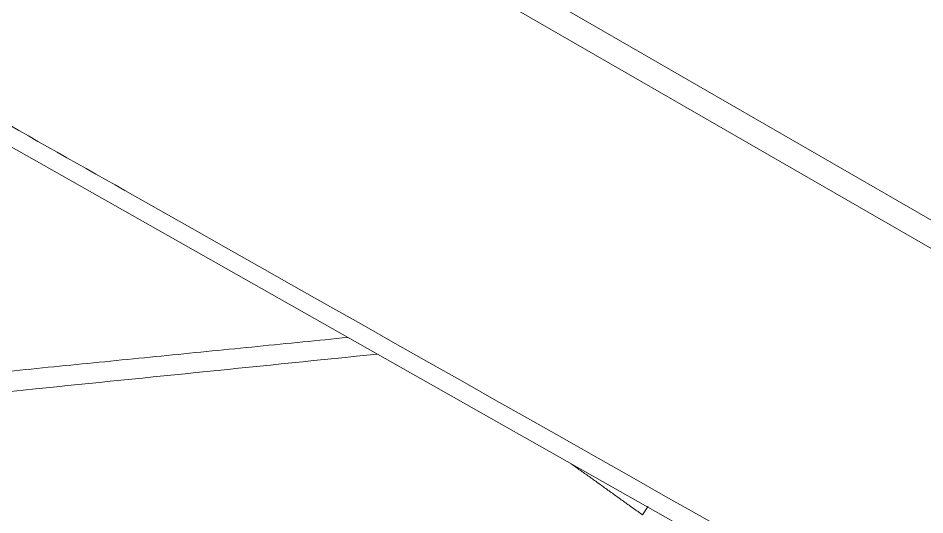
# Model space of a CAD drawing. Extents: x 2 to 136, y 1 to 99.
# Drawn here: x 13.604 to 14.641, y 79.394 to 79.963 of the extents above; entities that cross this region are included whole.
import ezdxf

# ---------------------------------------------------------------- set-up
doc = ezdxf.new("R2010")
doc.units = 0
doc.header["$MEASUREMENT"] = 0
doc.linetypes.add('SLD-Solid', pattern=[0])
doc.layers.add('OBJECT', color=7, linetype='CONTINUOUS')

msp = doc.modelspace()

# ---------------------------------------------------------------- linework, layer by layer
at = {"layer": 'OBJECT', "linetype": 'SLD-Solid', "lineweight": 15}
for p, q in [((16.1177, 78.8832), (12.8057, 80.7952)), ((12.8057, 80.7625), (16.1177, 78.8505))]:
    msp.add_line(p, q, dxfattribs=at)
at = {"layer": 'OBJECT', "linetype": 'SLD-Solid', "lineweight": 15, "flags": 128}
for points in [[(12.9173, 80.2001), (13.585, 79.8218), (16.226, 78.3255)], [(14.3184, 79.3939), (14.3207, 79.3972), (14.3227, 79.4003), (14.3246, 79.403), (14.3249, 79.4034)]]:
    msp.add_lwpolyline(points, dxfattribs=at)
at = {"layer": 'OBJECT', "linetype": 'SLD-Solid', "lineweight": 15}
for points, knots in [([(13.8465, 81.3717), (13.8717, 81.3567), (14.0134, 81.2724), (14.621, 80.9109), (15.5608, 80.3519), (16.3843, 79.8621), (16.7419, 79.6495)], [0, 0, 0, 0, 0.026129, 0.146813, 0.629552, 1, 1, 1, 1]), ([(16.2009, 79.3712), (16.1421, 79.4061), (15.8482, 79.5807), (14.7333, 80.2431), (13.6773, 80.8706), (12.8565, 81.3584)], [0, 0, 0, 0, 0.052722, 0.263609, 1, 1, 1, 1]), ([(16.7033, 79.5921), (16.4001, 79.7726), (15.7937, 80.1334), (14.8287, 80.7078), (14.1669, 81.1018), (13.8082, 81.3154)], [0, 0, 0, 0, 0.314137, 0.628275, 1, 1, 1, 1]), ([(13.6235, 81.0754), (13.7287, 81.013), (14.1373, 80.7704), (14.8997, 80.3179), (15.557, 79.9278), (15.9107, 79.7179)], [0, 0, 0, 0, 0.137909, 0.536076, 1, 1, 1, 1]), ([(12.8565, 80.2579), (12.9113, 80.2268), (13.2013, 80.0626), (14.316, 79.4314), (15.376, 78.8314), (16.2009, 78.3644)], [0, 0, 0, 0, 0.049218, 0.260105, 1, 1, 1, 1]), ([(14.0154, 79.5779), (13.885, 79.5646), (13.6026, 79.5358), (13.3201, 79.5077), (13.1681, 79.4926)], [0, 0, 0, 0, 0.461524, 1, 1, 1, 1])]:
    msp.add_open_spline(points, degree=3, knots=knots, dxfattribs=at)
for points in [[(13.1538, 79.5144), (13.9816, 79.597)], [(14.3184, 79.3939), (14.2369, 79.4524)]]:
    msp.add_open_spline(points, degree=1, dxfattribs=at)

doc.saveas('drawing.dxf')
